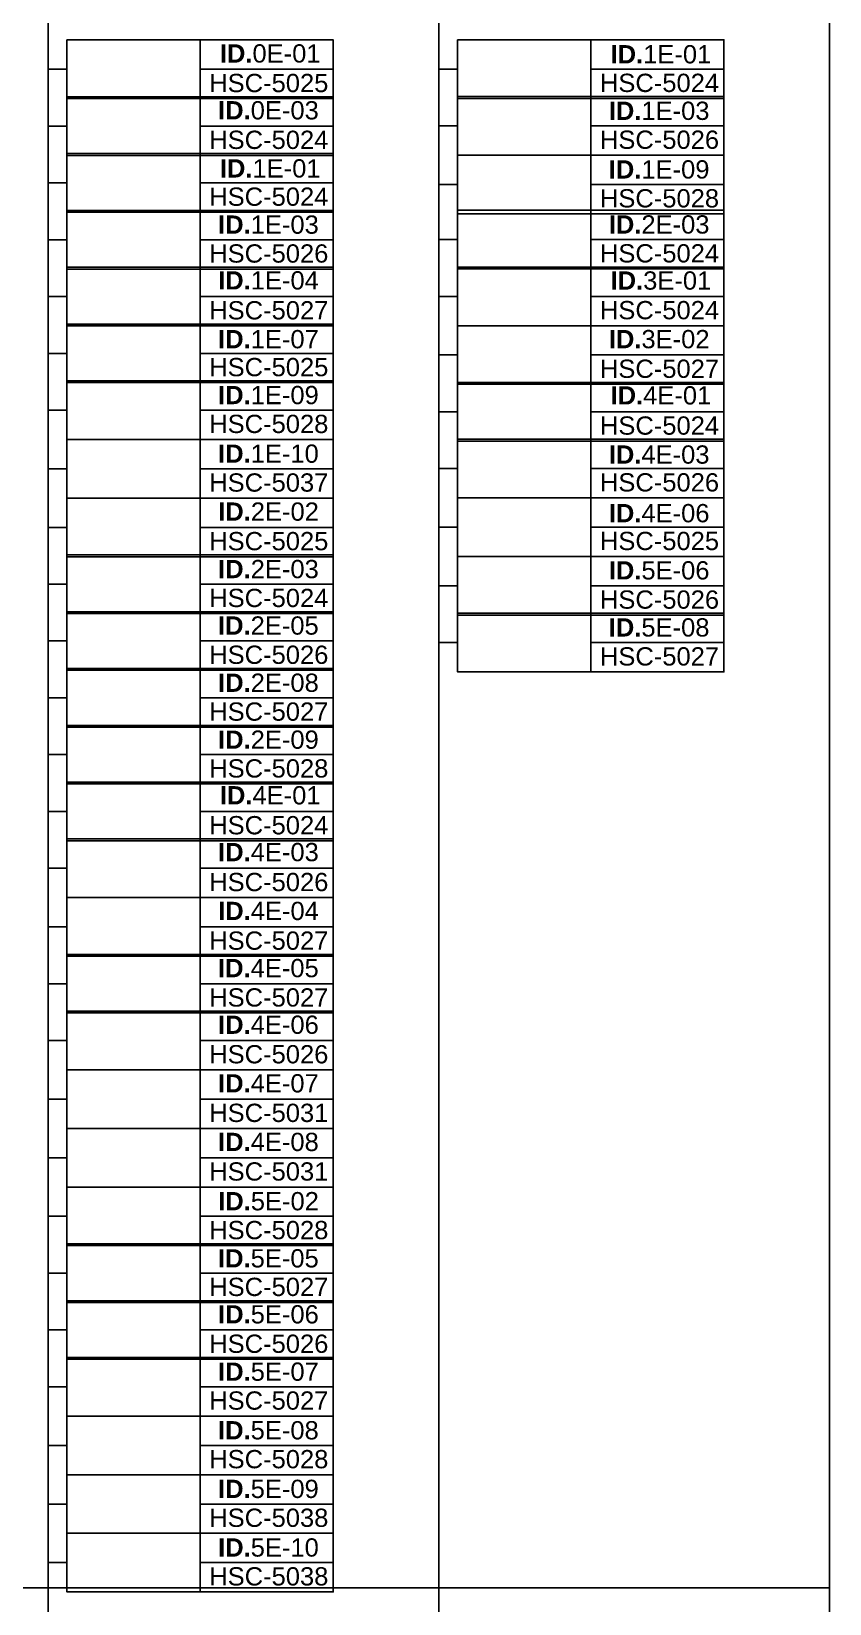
# Model space of a CAD drawing. Header units: metres. Extents: x -325 to 301, y -147 to 149.
# Drawn here: x -118.19 to -97.77, y 33.05 to 73.29 of the extents above; entities that cross this region are included whole.
import ezdxf

# ---------------------------------------------------------------- set-up
doc = ezdxf.new("R2010")
doc.units = ezdxf.units.M
for name, color, linetype in [('A-KEYPLAN DETAILS POINT', 3, 'Continuous'), ('A-KEYPLAN_HATCH', 7, 'Continuous'), ('A_TEXT_2', 7, 'Continuous')]:
    doc.layers.add(name, color=color, linetype=linetype)
doc.layers.add('A-KEYPLAN ID', color=7, linetype='Continuous', true_color=0x7f3f00)
doc.styles.get("Standard").update_dxf_attribs({"font": 'arial.ttf'})

# ---------------------------------------------------------------- blocks, each defined once
blk = doc.blocks.new('0E_1')
at = {"layer": 'A-KEYPLAN DETAILS POINT'}
blk.add_lwpolyline([(0, 0), (-0.5, 0)], dxfattribs=at)
at = {"layer": 'A-KEYPLAN ID'}
for points in [[(0, 0.75), (3.408, 0.75), (3.408, -0.75), (0, -0.75)], [(3.408, 0.75), (6.816, 0.75), (6.816, 0), (3.408, 0)], [(3.408, 0), (6.816, 0), (6.816, -0.75), (3.408, -0.75)]]:
    blk.add_lwpolyline(points, close=True, dxfattribs=at)
at = {"layer": 'A_TEXT_2', "attachment_point": 1}
for s, insert, char_height in [('\\pi0.15518;{\\fArial|b1|i0|c0|p34;ID.}0E-01', (3.759, 0.639), 0.46757), ('HSC-5025', (3.642, -0.118), 0.4676)]:
    blk.add_mtext_dynamic_manual_height_columns(s, width=2.72351, gutter_width=2.805, heights=[0], dxfattribs=dict(at, insert=insert, char_height=char_height))
blk = doc.blocks.new('0E_3_QAD')
at = {"layer": 'A-KEYPLAN DETAILS POINT'}
blk.add_lwpolyline([(0, 0), (-0.5, 0)], dxfattribs=at)
at = {"layer": 'A-KEYPLAN ID'}
for points in [[(0, 0.75), (3.408, 0.75), (3.408, -0.75), (0, -0.75)], [(3.408, 0.75), (6.816, 0.75), (6.816, 0), (3.408, 0)], [(3.408, 0), (6.816, 0), (6.816, -0.75), (3.408, -0.75)]]:
    blk.add_lwpolyline(points, close=True, dxfattribs=at)
at = {"layer": 'A_TEXT_2', "attachment_point": 1}
for s, insert, char_height in [('\\pi0.11005;{\\fArial|b1|i0|c0|p34;ID.}0E-03', (3.759, 0.638), 0.46757), ('HSC-5024', (3.642, -0.118), 0.4676)]:
    blk.add_mtext_dynamic_manual_height_columns(s, width=2.72351, gutter_width=2.805, heights=[0], dxfattribs=dict(at, insert=insert, char_height=char_height))
blk = doc.blocks.new('1E_3_QAD')
at = {"layer": 'A-KEYPLAN DETAILS POINT'}
blk.add_lwpolyline([(0, 0), (-0.5, 0)], dxfattribs=at)
at = {"layer": 'A-KEYPLAN ID'}
for points in [[(0, 0.75), (3.408, 0.75), (3.408, -0.75), (0, -0.75)], [(3.408, 0.75), (6.816, 0.75), (6.816, 0), (3.408, 0)], [(3.408, 0), (6.816, 0), (6.816, -0.75), (3.408, -0.75)]]:
    blk.add_lwpolyline(points, close=True, dxfattribs=at)
at = {"layer": 'A_TEXT_2', "attachment_point": 1}
for s, insert, char_height in [('\\pi0.11005;{\\fArial|b1|i0|c0|p34;ID.}1E-03', (3.759, 0.621), 0.46757), ('HSC-5026', (3.642, -0.118), 0.4676)]:
    blk.add_mtext_dynamic_manual_height_columns(s, width=2.72351, gutter_width=2.805, heights=[0], dxfattribs=dict(at, insert=insert, char_height=char_height))
blk = doc.blocks.new('1E_4_QAD')
at = {"layer": 'A-KEYPLAN DETAILS POINT'}
blk.add_lwpolyline([(0, 0), (-0.5, 0)], dxfattribs=at)
at = {"layer": 'A-KEYPLAN ID'}
for points in [[(0, 0.75), (3.408, 0.75), (3.408, -0.75), (0, -0.75)], [(3.408, 0.75), (6.816, 0.75), (6.816, 0), (3.408, 0)], [(3.408, 0), (6.816, 0), (6.816, -0.75), (3.408, -0.75)]]:
    blk.add_lwpolyline(points, close=True, dxfattribs=at)
at = {"layer": 'A_TEXT_2', "attachment_point": 1}
for s, insert, char_height in [('\\pi0.11101;{\\fArial|b1|i0|c0|p34;ID.}1E-04', (3.759, 0.648), 0.46757), ('HSC-5027', (3.642, -0.118), 0.4676)]:
    blk.add_mtext_dynamic_manual_height_columns(s, width=2.72351, gutter_width=2.805, heights=[0], dxfattribs=dict(at, insert=insert, char_height=char_height))
blk = doc.blocks.new('1E_7_QAD')
at = {"layer": 'A-KEYPLAN DETAILS POINT'}
blk.add_lwpolyline([(0, 0), (-0.5, 0)], dxfattribs=at)
at = {"layer": 'A-KEYPLAN ID'}
for points in [[(0, 0.75), (3.408, 0.75), (3.408, -0.75), (0, -0.75)], [(3.408, 0.75), (6.816, 0.75), (6.816, 0), (3.408, 0)], [(3.408, 0), (6.816, 0), (6.816, -0.75), (3.408, -0.75)]]:
    blk.add_lwpolyline(points, close=True, dxfattribs=at)
at = {"layer": 'A_TEXT_2', "attachment_point": 1}
for s, insert, char_height in [('\\pi0.11005;{\\fArial|b1|i0|c0|p34;ID.}1E-07', (3.759, 0.597), 0.46757), ('HSC-5025', (3.642, -0.118), 0.4676)]:
    blk.add_mtext_dynamic_manual_height_columns(s, width=2.72351, gutter_width=2.805, heights=[0], dxfattribs=dict(at, insert=insert, char_height=char_height))
blk = doc.blocks.new('1E_1_QAD')
at = {"layer": 'A-KEYPLAN DETAILS POINT'}
blk.add_lwpolyline([(0, 0), (-0.5, 0)], dxfattribs=at)
at = {"layer": 'A-KEYPLAN ID'}
for points in [[(0, 0.75), (3.408, 0.75), (3.408, -0.75), (0, -0.75)], [(3.408, 0.75), (6.816, 0.75), (6.816, 0), (3.408, 0)], [(3.408, 0), (6.816, 0), (6.816, -0.75), (3.408, -0.75)]]:
    blk.add_lwpolyline(points, close=True, dxfattribs=at)
at = {"layer": 'A_TEXT_2', "attachment_point": 1}
for s, insert, char_height in [('\\pi0.15518;{\\fArial|b1|i0|c0|p34;ID.}1E-01', (3.759, 0.606), 0.46757), ('HSC-5024', (3.642, -0.118), 0.4676)]:
    blk.add_mtext_dynamic_manual_height_columns(s, width=2.72351, gutter_width=2.805, heights=[0], dxfattribs=dict(at, insert=insert, char_height=char_height))
blk = doc.blocks.new('1E_9_QAD')
at = {"layer": 'A-KEYPLAN DETAILS POINT'}
blk.add_lwpolyline([(0, 0), (-0.5, 0)], dxfattribs=at)
at = {"layer": 'A-KEYPLAN ID'}
for points in [[(0, 0.75), (3.408, 0.75), (3.408, -0.75), (0, -0.75)], [(3.408, 0.75), (6.816, 0.75), (6.816, 0), (3.408, 0)], [(3.408, 0), (6.816, 0), (6.816, -0.75), (3.408, -0.75)]]:
    blk.add_lwpolyline(points, close=True, dxfattribs=at)
at = {"layer": 'A_TEXT_2', "attachment_point": 1}
for s, insert, char_height in [('\\pi0.10958;{\\fArial|b1|i0|c0|p34;ID.}1E-09', (3.759, 0.621), 0.46757), ('HSC-5028', (3.642, -0.118), 0.4676)]:
    blk.add_mtext_dynamic_manual_height_columns(s, width=2.72351, gutter_width=2.805, heights=[0], dxfattribs=dict(at, insert=insert, char_height=char_height))
blk = doc.blocks.new('1E_1_TWQ')
at = {"layer": 'A-KEYPLAN DETAILS POINT'}
blk.add_lwpolyline([(0, 0), (-0.5, 0)], dxfattribs=at)
at = {"layer": 'A-KEYPLAN ID'}
for points in [[(0, 0.75), (3.408, 0.75), (3.408, -0.75), (0, -0.75)], [(3.408, 0.75), (6.816, 0.75), (6.816, 0), (3.408, 0)], [(3.408, 0), (6.816, 0), (6.816, -0.75), (3.408, -0.75)]]:
    blk.add_lwpolyline(points, close=True, dxfattribs=at)
at = {"layer": 'A_TEXT_2', "attachment_point": 1}
for s, insert, char_height in [('\\pi0.15518;{\\fArial|b1|i0|c0|p34;ID.}1E-01', (3.759, 0.614), 0.46757), ('HSC-5024', (3.642, -0.118), 0.4676)]:
    blk.add_mtext_dynamic_manual_height_columns(s, width=2.72351, gutter_width=2.805, heights=[0], dxfattribs=dict(at, insert=insert, char_height=char_height))
blk = doc.blocks.new('2E_2_QAD')
at = {"layer": 'A-KEYPLAN DETAILS POINT'}
blk.add_lwpolyline([(0, 0), (-0.5, 0)], dxfattribs=at)
at = {"layer": 'A-KEYPLAN ID'}
for points in [[(0, 0.75), (3.408, 0.75), (3.408, -0.75), (0, -0.75)], [(3.408, 0.75), (6.816, 0.75), (6.816, 0), (3.408, 0)], [(3.408, 0), (6.816, 0), (6.816, -0.75), (3.408, -0.75)]]:
    blk.add_lwpolyline(points, close=True, dxfattribs=at)
at = {"layer": 'A_TEXT_2', "attachment_point": 1}
for s, insert, char_height in [('\\pi0.11245;{\\fArial|b1|i0|c0|p34;ID.}2E-02', (3.759, 0.638), 0.46757), ('HSC-5025', (3.642, -0.118), 0.4676)]:
    blk.add_mtext_dynamic_manual_height_columns(s, width=2.72351, gutter_width=2.805, heights=[0], dxfattribs=dict(at, insert=insert, char_height=char_height))
blk = doc.blocks.new('2E_8_QAD')
at = {"layer": 'A-KEYPLAN DETAILS POINT'}
blk.add_lwpolyline([(0, 0), (-0.5, 0)], dxfattribs=at)
at = {"layer": 'A-KEYPLAN ID'}
for points in [[(0, 0.75), (3.408, 0.75), (3.408, -0.75), (0, -0.75)], [(3.408, 0.75), (6.816, 0.75), (6.816, 0), (3.408, 0)], [(3.408, 0), (6.816, 0), (6.816, -0.75), (3.408, -0.75)]]:
    blk.add_lwpolyline(points, close=True, dxfattribs=at)
at = {"layer": 'A_TEXT_2', "attachment_point": 1}
for s, insert, char_height in [('\\pi0.10958;{\\fArial|b1|i0|c0|p34;ID.}2E-08', (3.759, 0.621), 0.46757), ('HSC-5027', (3.642, -0.118), 0.4676)]:
    blk.add_mtext_dynamic_manual_height_columns(s, width=2.72351, gutter_width=2.805, heights=[0], dxfattribs=dict(at, insert=insert, char_height=char_height))
blk = doc.blocks.new('2E_5_QAD')
at = {"layer": 'A-KEYPLAN DETAILS POINT'}
blk.add_lwpolyline([(0, 0), (-0.5, 0)], dxfattribs=at)
at = {"layer": 'A-KEYPLAN ID'}
for points in [[(0, 0.75), (3.408, 0.75), (3.408, -0.75), (0, -0.75)], [(3.408, 0.75), (6.816, 0.75), (6.816, 0), (3.408, 0)], [(3.408, 0), (6.816, 0), (6.816, -0.75), (3.408, -0.75)]]:
    blk.add_lwpolyline(points, close=True, dxfattribs=at)
at = {"layer": 'A_TEXT_2', "attachment_point": 1}
for s, insert, char_height in [('\\pi0.1083;{\\fArial|b1|i0|c0|p34;ID.}2E-05', (3.759, 0.63), 0.46757), ('HSC-5026', (3.642, -0.118), 0.4676)]:
    blk.add_mtext_dynamic_manual_height_columns(s, width=2.72351, gutter_width=2.805, heights=[0], dxfattribs=dict(at, insert=insert, char_height=char_height))
blk = doc.blocks.new('2E_9_QAD')
at = {"layer": 'A-KEYPLAN DETAILS POINT'}
blk.add_lwpolyline([(0, 0), (-0.5, 0)], dxfattribs=at)
at = {"layer": 'A-KEYPLAN ID'}
for points in [[(0, 0.75), (3.408, 0.75), (3.408, -0.75), (0, -0.75)], [(3.408, 0.75), (6.816, 0.75), (6.816, 0), (3.408, 0)], [(3.408, 0), (6.816, 0), (6.816, -0.75), (3.408, -0.75)]]:
    blk.add_lwpolyline(points, close=True, dxfattribs=at)
at = {"layer": 'A_TEXT_2', "attachment_point": 1}
for s, insert, char_height in [('\\pi0.10958;{\\fArial|b1|i0|c0|p34;ID.}2E-09', (3.759, 0.618), 0.46757), ('HSC-5028', (3.642, -0.118), 0.4676)]:
    blk.add_mtext_dynamic_manual_height_columns(s, width=2.72351, gutter_width=2.805, heights=[0], dxfattribs=dict(at, insert=insert, char_height=char_height))
blk = doc.blocks.new('2E_3_QAD')
at = {"layer": 'A-KEYPLAN DETAILS POINT'}
blk.add_lwpolyline([(0, 0), (-0.5, 0)], dxfattribs=at)
at = {"layer": 'A-KEYPLAN ID'}
for points in [[(0, 0.75), (3.408, 0.75), (3.408, -0.75), (0, -0.75)], [(3.408, 0.75), (6.816, 0.75), (6.816, 0), (3.408, 0)], [(3.408, 0), (6.816, 0), (6.816, -0.75), (3.408, -0.75)]]:
    blk.add_lwpolyline(points, close=True, dxfattribs=at)
at = {"layer": 'A_TEXT_2', "attachment_point": 1}
for s, insert, char_height in [('\\pi0.11005;{\\fArial|b1|i0|c0|p34;ID.}2E-03', (3.759, 0.621), 0.46757), ('HSC-5024', (3.642, -0.118), 0.4676)]:
    blk.add_mtext_dynamic_manual_height_columns(s, width=2.72351, gutter_width=2.805, heights=[0], dxfattribs=dict(at, insert=insert, char_height=char_height))
blk = doc.blocks.new('2E_3_TWQ')
at = {"layer": 'A-KEYPLAN DETAILS POINT'}
blk.add_lwpolyline([(0, 0), (-0.5, 0)], dxfattribs=at)
at = {"layer": 'A-KEYPLAN ID'}
for points in [[(0, 0.75), (3.408, 0.75), (3.408, -0.75), (0, -0.75)], [(3.408, 0.75), (6.816, 0.75), (6.816, 0), (3.408, 0)], [(3.408, 0), (6.816, 0), (6.816, -0.75), (3.408, -0.75)]]:
    blk.add_lwpolyline(points, close=True, dxfattribs=at)
at = {"layer": 'A_TEXT_2', "attachment_point": 1}
for s, insert, char_height in [('\\pi0.11005;{\\fArial|b1|i0|c0|p34;ID.}2E-03', (3.759, 0.621), 0.46757), ('HSC-5024', (3.642, -0.118), 0.4676)]:
    blk.add_mtext_dynamic_manual_height_columns(s, width=2.72351, gutter_width=2.805, heights=[0], dxfattribs=dict(at, insert=insert, char_height=char_height))
blk = doc.blocks.new('3E_1_TWQ')
at = {"layer": 'A-KEYPLAN DETAILS POINT'}
blk.add_lwpolyline([(0, 0), (-0.5, 0)], dxfattribs=at)
at = {"layer": 'A-KEYPLAN ID'}
for points in [[(0, 0.75), (3.408, 0.75), (3.408, -0.75), (0, -0.75)], [(3.408, 0.75), (6.816, 0.75), (6.816, 0), (3.408, 0)], [(3.408, 0), (6.816, 0), (6.816, -0.75), (3.408, -0.75)]]:
    blk.add_lwpolyline(points, close=True, dxfattribs=at)
at = {"layer": 'A_TEXT_2', "attachment_point": 1}
for s, insert, char_height in [('\\pi0.15518;{\\fArial|b1|i0|c0|p34;ID.}3E-01', (3.759, 0.64), 0.46757), ('HSC-5024', (3.642, -0.118), 0.4676)]:
    blk.add_mtext_dynamic_manual_height_columns(s, width=2.72351, gutter_width=2.805, heights=[0], dxfattribs=dict(at, insert=insert, char_height=char_height))
blk = doc.blocks.new('4E_6_QAD')
at = {"layer": 'A-KEYPLAN DETAILS POINT'}
blk.add_lwpolyline([(0, 0), (-0.5, 0)], dxfattribs=at)
at = {"layer": 'A-KEYPLAN ID'}
for points in [[(0, 0.75), (3.408, 0.75), (3.408, -0.75), (0, -0.75)], [(3.408, 0.75), (6.816, 0.75), (6.816, 0), (3.408, 0)], [(3.408, 0), (6.816, 0), (6.816, -0.75), (3.408, -0.75)]]:
    blk.add_lwpolyline(points, close=True, dxfattribs=at)
at = {"layer": 'A_TEXT_2', "attachment_point": 1}
for s, insert, char_height in [('\\pi0.11021;{\\fArial|b1|i0|c0|p34;ID.}4E-06', (3.759, 0.638), 0.46757), ('HSC-5026', (3.642, -0.118), 0.4676)]:
    blk.add_mtext_dynamic_manual_height_columns(s, width=2.72351, gutter_width=2.805, heights=[0], dxfattribs=dict(at, insert=insert, char_height=char_height))
blk = doc.blocks.new('4E_1_QAD')
at = {"layer": 'A-KEYPLAN DETAILS POINT'}
blk.add_lwpolyline([(0, 0), (-0.5, 0)], dxfattribs=at)
at = {"layer": 'A-KEYPLAN ID'}
for points in [[(0, 0.75), (3.408, 0.75), (3.408, -0.75), (0, -0.75)], [(3.408, 0.75), (6.816, 0.75), (6.816, 0), (3.408, 0)], [(3.408, 0), (6.816, 0), (6.816, -0.75), (3.408, -0.75)]]:
    blk.add_lwpolyline(points, close=True, dxfattribs=at)
at = {"layer": 'A_TEXT_2', "attachment_point": 1}
for s, insert, char_height in [('\\pi0.15518;{\\fArial|b1|i0|c0|p34;ID.}4E-01', (3.759, 0.648), 0.46757), ('HSC-5024', (3.642, -0.118), 0.4676)]:
    blk.add_mtext_dynamic_manual_height_columns(s, width=2.72351, gutter_width=2.805, heights=[0], dxfattribs=dict(at, insert=insert, char_height=char_height))
blk = doc.blocks.new('4E_4_QAD')
at = {"layer": 'A-KEYPLAN DETAILS POINT'}
blk.add_lwpolyline([(0, 0), (-0.5, 0)], dxfattribs=at)
at = {"layer": 'A-KEYPLAN ID'}
for points in [[(0, 0.75), (3.408, 0.75), (3.408, -0.75), (0, -0.75)], [(3.408, 0.75), (6.816, 0.75), (6.816, 0), (3.408, 0)], [(3.408, 0), (6.816, 0), (6.816, -0.75), (3.408, -0.75)]]:
    blk.add_lwpolyline(points, close=True, dxfattribs=at)
at = {"layer": 'A_TEXT_2', "attachment_point": 1}
for s, insert, char_height in [('\\pi0.11101;{\\fArial|b1|i0|c0|p34;ID.}4E-04', (3.759, 0.642), 0.46757), ('HSC-5027', (3.642, -0.118), 0.4676)]:
    blk.add_mtext_dynamic_manual_height_columns(s, width=2.72351, gutter_width=2.805, heights=[0], dxfattribs=dict(at, insert=insert, char_height=char_height))
blk = doc.blocks.new('4E_5_QAD')
at = {"layer": 'A-KEYPLAN DETAILS POINT'}
blk.add_lwpolyline([(0, 0), (-0.5, 0)], dxfattribs=at)
at = {"layer": 'A-KEYPLAN ID'}
for points in [[(0, 0.75), (3.408, 0.75), (3.408, -0.75), (0, -0.75)], [(3.408, 0.75), (6.816, 0.75), (6.816, 0), (3.408, 0)], [(3.408, 0), (6.816, 0), (6.816, -0.75), (3.408, -0.75)]]:
    blk.add_lwpolyline(points, close=True, dxfattribs=at)
at = {"layer": 'A_TEXT_2', "attachment_point": 1}
for s, insert, char_height in [('\\pi0.1083;{\\fArial|b1|i0|c0|p34;ID.}4E-05', (3.759, 0.633), 0.46757), ('HSC-5027', (3.642, -0.118), 0.4676)]:
    blk.add_mtext_dynamic_manual_height_columns(s, width=2.72351, gutter_width=2.805, heights=[0], dxfattribs=dict(at, insert=insert, char_height=char_height))
blk = doc.blocks.new('4E_1_TWQ')
at = {"layer": 'A-KEYPLAN DETAILS POINT'}
blk.add_lwpolyline([(0, 0), (-0.5, 0)], dxfattribs=at)
at = {"layer": 'A-KEYPLAN ID'}
for points in [[(0, 0.75), (3.408, 0.75), (3.408, -0.75), (0, -0.75)], [(3.408, 0.75), (6.816, 0.75), (6.816, 0), (3.408, 0)], [(3.408, 0), (6.816, 0), (6.816, -0.75), (3.408, -0.75)]]:
    blk.add_lwpolyline(points, close=True, dxfattribs=at)
at = {"layer": 'A_TEXT_2', "attachment_point": 1}
for s, insert, char_height in [('\\pi0.15518;{\\fArial|b1|i0|c0|p34;ID.}4E-01', (3.759, 0.655), 0.46757), ('HSC-5024', (3.642, -0.118), 0.4676)]:
    blk.add_mtext_dynamic_manual_height_columns(s, width=2.72351, gutter_width=2.805, heights=[0], dxfattribs=dict(at, insert=insert, char_height=char_height))
blk = doc.blocks.new('4E_3_TWQ')
at = {"layer": 'A-KEYPLAN DETAILS POINT'}
blk.add_lwpolyline([(0, 0), (-0.5, 0)], dxfattribs=at)
at = {"layer": 'A-KEYPLAN ID'}
for points in [[(0, 0.75), (3.408, 0.75), (3.408, -0.75), (0, -0.75)], [(3.408, 0.75), (6.816, 0.75), (6.816, 0), (3.408, 0)], [(3.408, 0), (6.816, 0), (6.816, -0.75), (3.408, -0.75)]]:
    blk.add_lwpolyline(points, close=True, dxfattribs=at)
at = {"layer": 'A_TEXT_2', "attachment_point": 1}
for s, insert, char_height in [('\\pi0.11005;{\\fArial|b1|i0|c0|p34;ID.}4E-03', (3.759, 0.594), 0.46757), ('HSC-5026', (3.642, -0.118), 0.4676)]:
    blk.add_mtext_dynamic_manual_height_columns(s, width=2.72351, gutter_width=2.805, heights=[0], dxfattribs=dict(at, insert=insert, char_height=char_height))
blk = doc.blocks.new('5E_6_QAD')
at = {"layer": 'A-KEYPLAN DETAILS POINT'}
blk.add_lwpolyline([(0, 0), (-0.5, 0)], dxfattribs=at)
at = {"layer": 'A-KEYPLAN ID'}
for points in [[(0, 0.75), (3.408, 0.75), (3.408, -0.75), (0, -0.75)], [(3.408, 0.75), (6.816, 0.75), (6.816, 0), (3.408, 0)], [(3.408, 0), (6.816, 0), (6.816, -0.75), (3.408, -0.75)]]:
    blk.add_lwpolyline(points, close=True, dxfattribs=at)
at = {"layer": 'A_TEXT_2', "attachment_point": 1}
for s, insert, char_height in [('\\pi0.11021;{\\fArial|b1|i0|c0|p34;ID.}5E-06', (3.759, 0.635), 0.46757), ('HSC-5026', (3.642, -0.118), 0.4676)]:
    blk.add_mtext_dynamic_manual_height_columns(s, width=2.72351, gutter_width=2.805, heights=[0], dxfattribs=dict(at, insert=insert, char_height=char_height))
blk = doc.blocks.new('5E_5_QAD')
at = {"layer": 'A-KEYPLAN DETAILS POINT'}
blk.add_lwpolyline([(0, 0), (-0.5, 0)], dxfattribs=at)
at = {"layer": 'A-KEYPLAN ID'}
for points in [[(0, 0.75), (3.408, 0.75), (3.408, -0.75), (0, -0.75)], [(3.408, 0.75), (6.816, 0.75), (6.816, 0), (3.408, 0)], [(3.408, 0), (6.816, 0), (6.816, -0.75), (3.408, -0.75)]]:
    blk.add_lwpolyline(points, close=True, dxfattribs=at)
at = {"layer": 'A_TEXT_2', "attachment_point": 1}
for s, insert, char_height in [('\\pi0.1083;{\\fArial|b1|i0|c0|p34;ID.}5E-05', (3.759, 0.613), 0.46757), ('HSC-5027', (3.642, -0.118), 0.4676)]:
    blk.add_mtext_dynamic_manual_height_columns(s, width=2.72351, gutter_width=2.805, heights=[0], dxfattribs=dict(at, insert=insert, char_height=char_height))
blk = doc.blocks.new('5E_7_QAD')
at = {"layer": 'A-KEYPLAN DETAILS POINT'}
blk.add_lwpolyline([(0, 0), (-0.5, 0)], dxfattribs=at)
at = {"layer": 'A-KEYPLAN ID'}
for points in [[(0, 0.75), (3.408, 0.75), (3.408, -0.75), (0, -0.75)], [(3.408, 0.75), (6.816, 0.75), (6.816, 0), (3.408, 0)], [(3.408, 0), (6.816, 0), (6.816, -0.75), (3.408, -0.75)]]:
    blk.add_lwpolyline(points, close=True, dxfattribs=at)
at = {"layer": 'A_TEXT_2', "attachment_point": 1}
for s, insert, char_height in [('\\pi0.11005;{\\fArial|b1|i0|c0|p34;ID.}5E-07', (3.759, 0.621), 0.46757), ('HSC-5027', (3.642, -0.118), 0.4676)]:
    blk.add_mtext_dynamic_manual_height_columns(s, width=2.72351, gutter_width=2.805, heights=[0], dxfattribs=dict(at, insert=insert, char_height=char_height))
blk = doc.blocks.new('5E_2_QAD')
at = {"layer": 'A-KEYPLAN DETAILS POINT'}
blk.add_lwpolyline([(0, 0), (-0.5, 0)], dxfattribs=at)
at = {"layer": 'A-KEYPLAN ID'}
for points in [[(0, 0.75), (3.408, 0.75), (3.408, -0.75), (0, -0.75)], [(3.408, 0.75), (6.816, 0.75), (6.816, 0), (3.408, 0)], [(3.408, 0), (6.816, 0), (6.816, -0.75), (3.408, -0.75)]]:
    blk.add_lwpolyline(points, close=True, dxfattribs=at)
at = {"layer": 'A_TEXT_2', "attachment_point": 1}
for s, insert, char_height in [('\\pi0.11245;{\\fArial|b1|i0|c0|p34;ID.}5E-02', (3.759, 0.621), 0.46757), ('HSC-5028', (3.642, -0.118), 0.4676)]:
    blk.add_mtext_dynamic_manual_height_columns(s, width=2.72351, gutter_width=2.805, heights=[0], dxfattribs=dict(at, insert=insert, char_height=char_height))
blk = doc.blocks.new('5E_6_TWQ')
at = {"layer": 'A-KEYPLAN DETAILS POINT'}
blk.add_lwpolyline([(0, 0), (-0.5, 0)], dxfattribs=at)
at = {"layer": 'A-KEYPLAN ID'}
for points in [[(0, 0.75), (3.408, 0.75), (3.408, -0.75), (0, -0.75)], [(3.408, 0.75), (6.816, 0.75), (6.816, 0), (3.408, 0)], [(3.408, 0), (6.816, 0), (6.816, -0.75), (3.408, -0.75)]]:
    blk.add_lwpolyline(points, close=True, dxfattribs=at)
at = {"layer": 'A_TEXT_2', "attachment_point": 1}
for s, insert, char_height in [('\\pi0.11021;{\\fArial|b1|i0|c0|p34;ID.}5E-06', (3.759, 0.63), 0.46757), ('HSC-5026', (3.642, -0.118), 0.4676)]:
    blk.add_mtext_dynamic_manual_height_columns(s, width=2.72351, gutter_width=2.805, heights=[0], dxfattribs=dict(at, insert=insert, char_height=char_height))
blk = doc.blocks.new('5E_8_TWQ')
at = {"layer": 'A-KEYPLAN DETAILS POINT'}
blk.add_lwpolyline([(0, 0), (-0.5, 0)], dxfattribs=at)
at = {"layer": 'A-KEYPLAN ID'}
for points in [[(0, 0.75), (3.408, 0.75), (3.408, -0.75), (0, -0.75)], [(3.408, 0.75), (6.816, 0.75), (6.816, 0), (3.408, 0)], [(3.408, 0), (6.816, 0), (6.816, -0.75), (3.408, -0.75)]]:
    blk.add_lwpolyline(points, close=True, dxfattribs=at)
at = {"layer": 'A_TEXT_2', "attachment_point": 1}
for s, insert, char_height in [('\\pi0.10958;{\\fArial|b1|i0|c0|p34;ID.}5E-08', (3.759, 0.624), 0.46757), ('HSC-5027', (3.642, -0.118), 0.4676)]:
    blk.add_mtext_dynamic_manual_height_columns(s, width=2.72351, gutter_width=2.805, heights=[0], dxfattribs=dict(at, insert=insert, char_height=char_height))
blk = doc.blocks.new('4E_7_QAD')
at = {"layer": 'A-KEYPLAN DETAILS POINT'}
blk.add_lwpolyline([(0.481, 0), (-0.019, 0)], dxfattribs=at)
at = {"layer": 'A-KEYPLAN ID'}
for points in [[(0.481, 0.75), (3.889, 0.75), (3.889, -0.75), (0.481, -0.75)], [(3.889, 0.75), (7.296, 0.75), (7.296, 0), (3.889, 0)], [(3.889, 0), (7.296, 0), (7.296, -0.75), (3.889, -0.75)]]:
    blk.add_lwpolyline(points, close=True, dxfattribs=at)
at = {"layer": 'A_TEXT_2', "attachment_point": 1}
for s, insert, char_height in [('\\pi0.11005;{\\fArial|b1|i0|c0|p34;ID.}4E-07', (4.239, 0.638), 0.46757), ('HSC-5031', (4.123, -0.118), 0.4676)]:
    blk.add_mtext_dynamic_manual_height_columns(s, width=2.72351, gutter_width=2.805, heights=[0], dxfattribs=dict(at, insert=insert, char_height=char_height))
blk = doc.blocks.new('4E_8_QAD')
at = {"layer": 'A-KEYPLAN DETAILS POINT'}
blk.add_lwpolyline([(0.5, 0), (0, 0)], dxfattribs=at)
at = {"layer": 'A-KEYPLAN ID'}
for points in [[(0.5, 0.75), (3.908, 0.75), (3.908, -0.75), (0.5, -0.75)], [(3.908, 0.75), (7.316, 0.75), (7.316, 0), (3.908, 0)], [(3.908, 0), (7.316, 0), (7.316, -0.75), (3.908, -0.75)]]:
    blk.add_lwpolyline(points, close=True, dxfattribs=at)
at = {"layer": 'A_TEXT_2', "attachment_point": 1}
for s, insert, char_height in [('\\pi0.10958;{\\fArial|b1|i0|c0|p34;ID.}4E-08', (4.259, 0.638), 0.46757), ('HSC-5031', (4.142, -0.118), 0.4676)]:
    blk.add_mtext_dynamic_manual_height_columns(s, width=2.72351, gutter_width=2.805, heights=[0], dxfattribs=dict(at, insert=insert, char_height=char_height))
blk = doc.blocks.new('5E_9_QAD')
at = {"layer": 'A-KEYPLAN DETAILS POINT'}
blk.add_lwpolyline([(0.5, 0), (0, 0)], dxfattribs=at)
at = {"layer": 'A-KEYPLAN ID'}
for points in [[(0.5, 0.75), (3.908, 0.75), (3.908, -0.75), (0.5, -0.75)], [(3.908, 0.75), (7.316, 0.75), (7.316, 0), (3.908, 0)], [(3.908, 0), (7.316, 0), (7.316, -0.75), (3.908, -0.75)]]:
    blk.add_lwpolyline(points, close=True, dxfattribs=at)
at = {"layer": 'A_TEXT_2', "attachment_point": 1}
for s, insert, char_height in [('\\pi0.10958;{\\fArial|b1|i0|c0|p34;ID.}5E-09', (4.259, 0.621), 0.46757), ('HSC-5038', (4.142, -0.118), 0.4676)]:
    blk.add_mtext_dynamic_manual_height_columns(s, width=2.72351, gutter_width=2.805, heights=[0], dxfattribs=dict(at, insert=insert, char_height=char_height))
blk = doc.blocks.new('5E_10_QAD')
at = {"layer": 'A-KEYPLAN DETAILS POINT'}
blk.add_lwpolyline([(0.5, 0), (0, 0)], dxfattribs=at)
at = {"layer": 'A-KEYPLAN ID'}
for points in [[(0.5, 0.75), (3.908, 0.75), (3.908, -0.75), (0.5, -0.75)], [(3.908, 0.75), (7.316, 0.75), (7.316, 0), (3.908, 0)], [(3.908, 0), (7.316, 0), (7.316, -0.75), (3.908, -0.75)]]:
    blk.add_lwpolyline(points, close=True, dxfattribs=at)
at = {"layer": 'A_TEXT_2', "attachment_point": 1}
for s, insert, char_height in [('\\pi0.11085;{\\fArial|b1|i0|c0|p34;ID.}5E-10', (4.259, 0.621), 0.46757), ('HSC-5038', (4.142, -0.118), 0.4676)]:
    blk.add_mtext_dynamic_manual_height_columns(s, width=2.72351, gutter_width=2.805, heights=[0], dxfattribs=dict(at, insert=insert, char_height=char_height))
blk = doc.blocks.new('1E_10_QAD')
at = {"layer": 'A-KEYPLAN DETAILS POINT'}
blk.add_lwpolyline([(0.481, 0), (-0.019, 0)], dxfattribs=at)
at = {"layer": 'A-KEYPLAN ID'}
for points in [[(0.481, 0.75), (3.889, 0.75), (3.889, -0.75), (0.481, -0.75)], [(3.889, 0.75), (7.296, 0.75), (7.296, 0), (3.889, 0)], [(3.889, 0), (7.296, 0), (7.296, -0.75), (3.889, -0.75)]]:
    blk.add_lwpolyline(points, close=True, dxfattribs=at)
at = {"layer": 'A_TEXT_2', "attachment_point": 1}
for s, insert, char_height in [('\\pi0.11085;{\\fArial|b1|i0|c0|p34;ID.}1E-10', (4.239, 0.621), 0.46757), ('HSC-5037', (4.123, -0.118), 0.4676)]:
    blk.add_mtext_dynamic_manual_height_columns(s, width=2.72351, gutter_width=2.805, heights=[0], dxfattribs=dict(at, insert=insert, char_height=char_height))
blk = doc.blocks.new('4E_3_QAD')
at = {"layer": 'A-KEYPLAN DETAILS POINT'}
blk.add_lwpolyline([(0.5, 0), (0, 0)], dxfattribs=at)
at = {"layer": 'A-KEYPLAN ID'}
for points in [[(0.5, 0.75), (3.908, 0.75), (3.908, -0.75), (0.5, -0.75)], [(3.908, 0.75), (7.316, 0.75), (7.316, 0), (3.908, 0)], [(3.908, 0), (7.316, 0), (7.316, -0.75), (3.908, -0.75)]]:
    blk.add_lwpolyline(points, close=True, dxfattribs=at)
at = {"layer": 'A_TEXT_2', "attachment_point": 1}
for s, insert, char_height in [('\\pi0.11005;{\\fArial|b1|i0|c0|p34;ID.}4E-03', (4.259, 0.648), 0.46757), ('HSC-5026', (4.142, -0.118), 0.4676)]:
    blk.add_mtext_dynamic_manual_height_columns(s, width=2.72351, gutter_width=2.805, heights=[0], dxfattribs=dict(at, insert=insert, char_height=char_height))
blk = doc.blocks.new('5E_8_QAD')
at = {"layer": 'A-KEYPLAN DETAILS POINT'}
blk.add_lwpolyline([(0.481, 0), (-0.019, 0)], dxfattribs=at)
at = {"layer": 'A-KEYPLAN ID'}
for points in [[(0.481, 0.75), (3.889, 0.75), (3.889, -0.75), (0.481, -0.75)], [(3.889, 0.75), (7.296, 0.75), (7.296, 0), (3.889, 0)], [(3.889, 0), (7.296, 0), (7.296, -0.75), (3.889, -0.75)]]:
    blk.add_lwpolyline(points, close=True, dxfattribs=at)
at = {"layer": 'A_TEXT_2', "attachment_point": 1}
for s, insert, char_height in [('\\pi0.10958;{\\fArial|b1|i0|c0|p34;ID.}5E-08', (4.239, 0.621), 0.46757), ('HSC-5028', (4.123, -0.118), 0.4676)]:
    blk.add_mtext_dynamic_manual_height_columns(s, width=2.72351, gutter_width=2.805, heights=[0], dxfattribs=dict(at, insert=insert, char_height=char_height))
blk = doc.blocks.new('3E_2_TWQ')
at = {"layer": 'A-KEYPLAN DETAILS POINT'}
blk.add_lwpolyline([(0.481, 0), (-0.019, 0)], dxfattribs=at)
at = {"layer": 'A-KEYPLAN ID'}
for points in [[(0.481, 0.75), (3.889, 0.75), (3.889, -0.75), (0.481, -0.75)], [(3.889, 0.75), (7.296, 0.75), (7.296, 0), (3.889, 0)], [(3.889, 0), (7.296, 0), (7.296, -0.75), (3.889, -0.75)]]:
    blk.add_lwpolyline(points, close=True, dxfattribs=at)
at = {"layer": 'A_TEXT_2', "attachment_point": 1}
for s, insert, char_height in [('\\pi0.11245;{\\fArial|b1|i0|c0|p34;ID.}3E-02', (4.239, 0.64), 0.46757), ('HSC-5027', (4.123, -0.118), 0.4676)]:
    blk.add_mtext_dynamic_manual_height_columns(s, width=2.72351, gutter_width=2.805, heights=[0], dxfattribs=dict(at, insert=insert, char_height=char_height))
blk = doc.blocks.new('4E_6_TWQ')
at = {"layer": 'A-KEYPLAN DETAILS POINT'}
blk.add_lwpolyline([(0, 0), (-0.5, 0)], dxfattribs=at)
at = {"layer": 'A-KEYPLAN ID'}
for points in [[(0, 0.75), (3.408, 0.75), (3.408, -0.75), (0, -0.75)], [(3.408, 0.75), (6.816, 0.75), (6.816, 0), (3.408, 0)], [(3.408, 0), (6.816, 0), (6.816, -0.75), (3.408, -0.75)]]:
    blk.add_lwpolyline(points, close=True, dxfattribs=at)
at = {"layer": 'A_TEXT_2', "attachment_point": 1}
for s, insert, char_height in [('\\pi0.11021;{\\fArial|b1|i0|c0|p34;ID.}4E-06', (3.759, 0.594), 0.46757), ('HSC-5025', (3.642, -0.118), 0.4676)]:
    blk.add_mtext_dynamic_manual_height_columns(s, width=2.72351, gutter_width=2.805, heights=[0], dxfattribs=dict(at, insert=insert, char_height=char_height))

msp = doc.modelspace()

# ---------------------------------------------------------------- linework, layer by layer
at = {"layer": 'A-KEYPLAN DETAILS POINT'}
for points in [[(-107.285, 70.869), (-107.785, 70.869)], [(-107.285, 69.369), (-107.785, 69.369)]]:
    msp.add_lwpolyline(points, dxfattribs=at)
at = {"layer": 'A-KEYPLAN ID'}
for points in [[(-107.285, 71.619), (-103.877, 71.619), (-103.877, 70.119), (-107.285, 70.119)], [(-103.877, 71.619), (-100.469, 71.619), (-100.469, 70.869), (-103.877, 70.869)], [(-103.877, 70.869), (-100.469, 70.869), (-100.469, 70.119), (-103.877, 70.119)], [(-107.285, 70.119), (-103.877, 70.119), (-103.877, 68.619), (-107.285, 68.619)], [(-103.877, 70.119), (-100.469, 70.119), (-100.469, 69.369), (-103.877, 69.369)], [(-103.877, 69.369), (-100.469, 69.369), (-100.469, 68.619), (-103.877, 68.619)]]:
    msp.add_lwpolyline(points, close=True, dxfattribs=at)
at = {"layer": 'A-KEYPLAN_HATCH'}
for points in [[(-117.766, 33.457), (-117.766, 133.457)], [(-107.766, 33.457), (-107.766, 133.457)], [(-97.766, 33.457), (-97.766, 133.457)], [(-137.766, 33.457), (-97.766, 33.457)], [(-117.766, -6.543), (-117.766, 33.457)], [(-107.766, -6.543), (-107.766, 33.457)], [(-97.766, -6.543), (-97.766, 33.457)]]:
    msp.add_lwpolyline(points, dxfattribs=at)

# ---------------------------------------------------------------- block references
for name, p in [('0E_1', (-117.285, 72.32)), ('1E_1_TWQ', (-107.285, 72.324)), ('0E_3_QAD', (-117.285, 70.866)), ('1E_1_QAD', (-117.285, 69.411)), ('1E_3_QAD', (-117.285, 67.957)), ('2E_3_TWQ', (-107.285, 67.961)), ('1E_4_QAD', (-117.285, 66.503)), ('3E_1_TWQ', (-107.285, 66.507)), ('1E_7_QAD', (-117.285, 65.049)), ('3E_2_TWQ', (-107.766, 65.007)), ('1E_9_QAD', (-117.285, 63.595)), ('4E_1_TWQ', (-107.285, 63.553)), ('1E_10_QAD', (-117.766, 62.095)), ('4E_3_TWQ', (-107.285, 62.099)), ('2E_2_QAD', (-117.285, 60.595)), ('4E_6_TWQ', (-107.285, 60.599)), ('2E_3_QAD', (-117.285, 59.141)), ('5E_6_TWQ', (-107.285, 59.099)), ('2E_5_QAD', (-117.285, 57.687)), ('5E_8_TWQ', (-107.285, 57.645)), ('2E_8_QAD', (-117.285, 56.232)), ('2E_9_QAD', (-117.285, 54.778)), ('4E_1_QAD', (-117.285, 53.324)), ('4E_3_QAD', (-117.785, 51.87)), ('4E_4_QAD', (-117.285, 50.37)), ('4E_5_QAD', (-117.285, 48.916)), ('4E_6_QAD', (-117.285, 47.462)), ('4E_7_QAD', (-117.766, 45.962)), ('4E_8_QAD', (-117.785, 44.462)), ('5E_2_QAD', (-117.285, 42.962)), ('5E_5_QAD', (-117.285, 41.508)), ('5E_6_QAD', (-117.285, 40.053)), ('5E_7_QAD', (-117.285, 38.599)), ('5E_8_QAD', (-117.766, 37.099)), ('5E_9_QAD', (-117.785, 35.599)), ('5E_10_QAD', (-117.785, 34.099))]:
    msp.add_blockref(name, p, dxfattribs=at)

# ---------------------------------------------------------------- texts
at = {"layer": 'A_TEXT_2', "attachment_point": 1}
for s, insert, char_height in [('\\pi0.11005;{\\fArial|b1|i0|c0|p34;ID.}1E-03', (-103.526, 71.491), 0.46757), ('HSC-5026', (-103.643, 70.751), 0.4676), ('\\pi0.10958;{\\fArial|b1|i0|c0|p34;ID.}1E-09', (-103.526, 69.991), 0.46757), ('HSC-5028', (-103.643, 69.251), 0.4676)]:
    msp.add_mtext_dynamic_manual_height_columns(s, width=2.72351, gutter_width=2.805, heights=[0], dxfattribs=dict(at, insert=insert, char_height=char_height))

doc.saveas('drawing.dxf')
